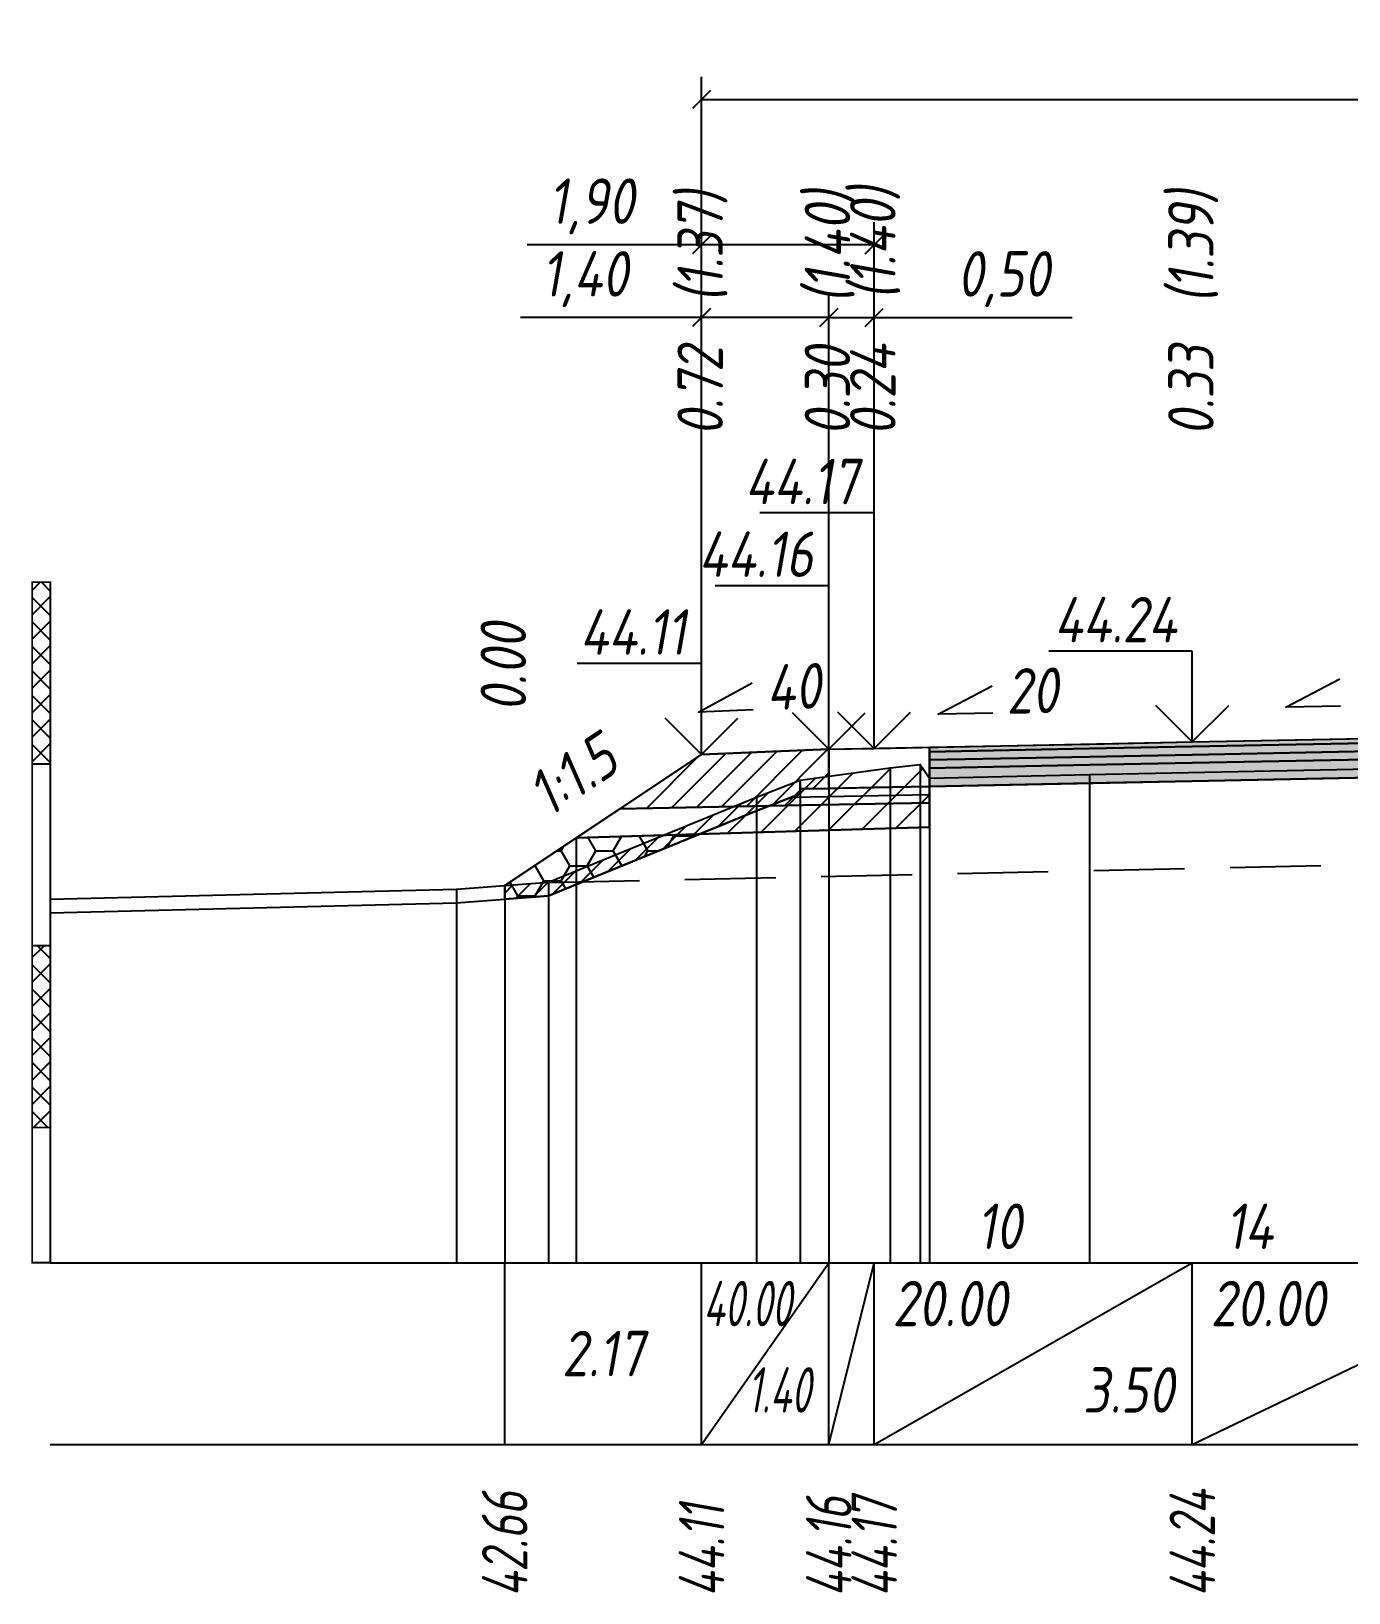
# Model space of a CAD drawing. Extents: x -717 to 1451, y -133302 to 233.
# Drawn here: x 78.9 to 151.4, y -87780.2 to -87694.2 of the extents above; entities that cross this region are included whole.
import ezdxf
from ezdxf.enums import TextEntityAlignment as Align

# ---------------------------------------------------------------- set-up
doc = ezdxf.new("R2010")
doc.units = 0
doc.linetypes.add('штриховая', pattern=[0.75, 0.5, -0.25])
for name, color, linetype in [('Интерполированный поперечник', 2, 'Continuous'), ('Код_514', 1, 'Continuous'), ('Контур_0', 7, 'Continuous'), ('Контур_2521', 7, 'Continuous'), ('Контур_2564', 7, 'Continuous'), ('Контур_2660', 7, 'Continuous'), ('Контур_2665', 7, 'Continuous'), ('Контур_400', 7, 'Continuous'), ('Контур_508', 7, 'Continuous'), ('Контур_512', 7, 'Continuous'), ('Контур_513', 7, 'Continuous'), ('Контур_818', 7, 'Continuous'), ('Красный поперечник', 1, 'Continuous'), ('Линейка абсолютных высот', 7, 'Continuous'), ('Объём_2501', 7, 'Continuous'), ('Объём_2564', 7, 'Continuous'), ('Объём_2650', 7, 'Continuous'), ('Объём_2660', 7, 'Continuous'), ('Объём_2661', 7, 'Continuous'), ('Объём_2665', 7, 'Continuous'), ('Объём_2666', 7, 'Continuous'), ('Объём_2667', 7, 'Continuous'), ('Объём_2668', 7, 'Continuous'), ('Объём_2669', 7, 'Continuous'), ('Объём_2675', 7, 'Continuous'), ('Объём_2753', 7, 'Continuous'), ('Откосы', 7, 'Continuous'), ('Отметки покрытия', 7, 'Continuous'), ('Рабочие отметки', 7, 'Continuous'), ('Рабочие отметки доп.', 7, 'Continuous'), ('Слои выравнивания', 7, 'Continuous'), ('Таблица', 7, 'Continuous'), ('Уклоны проезжей части', 7, 'Continuous'), ('Черный поперечник', 3, 'Continuous')]:
    doc.layers.add(name, color=color, linetype=linetype)
for name, color, linetype, true_color in [('Контур_2540', 2, 'Continuous', 0xffff00), ('Контур_2560', 2, 'Continuous', 0xffff00), ('Контур_2561', 7, 'Continuous', 0xff8040), ('Контур_2562', 3, 'Continuous', 0x00ff00), ('Контур_2563', 7, 'Continuous', 0xff8000), ('Контур_2570', 7, 'Continuous', 0x80ff00), ('Контур_2725', 7, 'Continuous', 0x323232), ('Контур_2736', 4, 'Continuous', 0x00ffff), ('Контур_2737', 4, 'Continuous', 0x00ffff), ('Контур_2738', 4, 'Continuous', 0x00ffff), ('Контур_2739', 4, 'Continuous', 0x00ffff), ('Контур_2741', 4, 'Continuous', 0x00ffff), ('Контур_2742', 4, 'Continuous', 0x00ffff), ('Контур_2743', 4, 'Continuous', 0x00ffff), ('Контур_2744', 7, 'Continuous', 0xa4ffff), ('Контур_2745', 7, 'Continuous', 0xa4ffff), ('Контур_2747', 4, 'Continuous', 0x00ffff), ('Контур_2748', 4, 'Continuous', 0x00ffff), ('Контур_2749', 4, 'Continuous', 0x00ffff), ('Контур_2750', 4, 'Continuous', 0x00ffff), ('Контур_2751', 4, 'Continuous', 0x00ffff), ('Контур_2752', 4, 'Continuous', 0x00ffff), ('Контур_2760', 7, 'Continuous', 0x323232), ('Контур_2761', 7, 'Continuous', 0x323232), ('Контур_2762', 7, 'Continuous', 0x323232), ('Контур_2763', 7, 'Continuous', 0x323232), ('Контур_402', 7, 'Continuous', 0xff6464), ('Контур_703', 4, 'Continuous', 0x00ffff), ('Контур_705', 4, 'Continuous', 0x00ffff), ('Контур_707', 4, 'Continuous', 0x00ffff), ('Контур_720', 131, 'Continuous', 0xaaffff), ('Объём_2500', 7, 'Continuous', 0xc0c0c0), ('Объём_2520', 7, 'Continuous', 0x80ffff), ('Объём_2540', 2, 'Continuous', 0xffff00), ('Объём_2560', 2, 'Continuous', 0xffff00), ('Объём_2561', 7, 'Continuous', 0xff8040), ('Объём_2562', 3, 'Continuous', 0x00ff00), ('Объём_2563', 7, 'Continuous', 0xff8000), ('Объём_2570', 7, 'Continuous', 0x80ff00), ('Объём_2600', 7, 'Continuous', 0x808000), ('Объём_2746', 2, 'Continuous', 0xffff00)]:
    doc.layers.add(name, color=color, linetype=linetype, true_color=true_color)
doc.styles.get("Standard").update_dxf_attribs({"font": 'txt', "height": 2.5})
doc.styles.add('М', font='romand.shx', dxfattribs={"width": 0.8, "oblique": 10, "height": 2.5})
doc.dimstyles.new('ISO-25', dxfattribs={"dimtxt": 2.5, "dimasz": 2.5, "dimexe": 1.25, "dimexo": 0.625, "dimtad": 1, "dimtxsty": 'Standard', "dimcen": 2.5, "dimadec": 0, "dimazin": 0, "dimtfac": 1, "dimtmove": 0, "dimatfit": 3, "dimfxl": 1, "dimarcsym": 0})
pattern_1 = [(45.0000013, (0, 0), (-0.67351924, 0.673519211), []), (135.0000003, (0, 0), (-0.673519222, -0.67351923), [])]

# ---------------------------------------------------------------- blocks, each defined once
blk = doc.blocks.new('_Oblique')
at = {"color": 0, "linetype": 'ByBlock', "lineweight": -2}
blk.add_line((-0.5, -0.5), (0.5, 0.5), dxfattribs=at)
blk = doc.blocks.new('*D1708')
at = {"color": 0, "lineweight": -2, "transparency": 16777216}
for p, q in [((115.831, -87733.471), (115.831, -87708.751)), ((122.831, -87733.191), (122.831, -87708.751)), ((115.831, -87710.001), (105.875, -87710.001)), ((122.831, -87710.001), (115.831, -87710.001))]:
    blk.add_line(p, q, dxfattribs=at)
at = {"layer": 'Defpoints', "color": 0, "transparency": 16777216}
for p in [(122.831, -87710.001), (115.831, -87734.096), (122.831, -87733.816)]:
    blk.add_point(p, dxfattribs=at)
at = {"color": 0, "lineweight": -2, "transparency": 16777216, "rotation": 180}
blk.add_blockref('_Oblique', (115.831, -87710.001), dxfattribs=at)
at = {"color": 0, "lineweight": -2, "transparency": 16777216}
blk.add_blockref('_Oblique', (122.831, -87710.001), dxfattribs=at)
at = {"color": 0, "transparency": 16777216, "insert": (109.415, -87707.888), "char_height": 2.5, "width": 8.75, "attachment_point": 5, "style": 'М'}
blk.add_mtext('1,40', dxfattribs=at)
blk = doc.blocks.new('*D1710')
at = {"color": 0, "lineweight": -2, "transparency": 16777216}
for p, q in [((122.831, -87733.191), (122.831, -87708.751)), ((125.331, -87733.141), (125.331, -87708.751)), ((122.831, -87710.001), (125.331, -87710.001)), ((125.331, -87710.001), (136.214, -87710.001))]:
    blk.add_line(p, q, dxfattribs=at)
at = {"layer": 'Defpoints', "color": 0, "transparency": 16777216}
for p in [(125.331, -87710.001), (122.831, -87733.816), (125.331, -87733.766)]:
    blk.add_point(p, dxfattribs=at)
at = {"color": 0, "lineweight": -2, "transparency": 16777216, "rotation": 180}
blk.add_blockref('_Oblique', (122.831, -87710.001), dxfattribs=at)
at = {"color": 0, "lineweight": -2, "transparency": 16777216}
blk.add_blockref('_Oblique', (125.331, -87710.001), dxfattribs=at)
at = {"color": 0, "transparency": 16777216, "insert": (132.452, -87707.888), "char_height": 2.5, "width": 9.16667, "attachment_point": 5, "style": 'М'}
blk.add_mtext('0,50', dxfattribs=at)
blk = doc.blocks.new('*D1713')
at = {"color": 0, "lineweight": -2, "transparency": 16777216}
for p, q in [((115.831, -87733.471), (115.831, -87704.751)), ((125.331, -87733.141), (125.331, -87704.751)), ((115.831, -87706.001), (106.232, -87706.001)), ((125.331, -87706.001), (115.831, -87706.001))]:
    blk.add_line(p, q, dxfattribs=at)
at = {"layer": 'Defpoints', "color": 0, "transparency": 16777216}
for p in [(125.331, -87706.001), (115.831, -87734.096), (125.331, -87733.766)]:
    blk.add_point(p, dxfattribs=at)
at = {"color": 0, "lineweight": -2, "transparency": 16777216, "rotation": 180}
blk.add_blockref('_Oblique', (115.831, -87706.001), dxfattribs=at)
at = {"color": 0, "lineweight": -2, "transparency": 16777216}
blk.add_blockref('_Oblique', (125.331, -87706.001), dxfattribs=at)
at = {"color": 0, "transparency": 16777216, "insert": (109.772, -87703.888), "char_height": 2.5, "width": 8.75, "attachment_point": 5, "style": 'М'}
blk.add_mtext('1,90', dxfattribs=at)
blk = doc.blocks.new('*D1714')
at = {"color": 0, "lineweight": -2, "transparency": 16777216}
for p, q in [((115.831, -87733.471), (115.831, -87696.751)), ((211.331, -87733.471), (211.331, -87696.751)), ((115.831, -87698.001), (211.331, -87698.001))]:
    blk.add_line(p, q, dxfattribs=at)
at = {"layer": 'Defpoints', "color": 0, "transparency": 16777216}
for p in [(211.331, -87698.001), (115.831, -87734.096), (211.331, -87734.096)]:
    blk.add_point(p, dxfattribs=at)
at = {"color": 0, "lineweight": -2, "transparency": 16777216, "rotation": 180}
blk.add_blockref('_Oblique', (115.831, -87698.001), dxfattribs=at)
at = {"color": 0, "lineweight": -2, "transparency": 16777216}
blk.add_blockref('_Oblique', (211.331, -87698.001), dxfattribs=at)
at = {"color": 0, "transparency": 16777216, "insert": (163.581, -87695.888), "char_height": 2.5, "width": 10.41667, "attachment_point": 5, "style": 'М'}
blk.add_mtext('19,10', dxfattribs=at)

msp = doc.modelspace()

# ---------------------------------------------------------------- hatches: boundary and pattern name
at = {"layer": 'Линейка абсолютных высот'}
h = msp.add_hatch(dxfattribs=at)
h.set_pattern_fill('ANSI37', scale=0.3, style=0)
h.set_pattern_definition(pattern_1)
h.paths.add_polyline_path([(80, -87734.562), (80, -87724.562), (79, -87724.562), (79, -87734.562)])
h = msp.add_hatch(dxfattribs=at)
h.set_pattern_fill('ANSI37', scale=0.3, style=0)
h.set_pattern_definition(pattern_1)
h.paths.add_polyline_path([(80, -87754.562), (80, -87744.562), (79, -87744.562), (79, -87754.562)])
at = {"layer": 'Объём_2563'}
h = msp.add_hatch(dxfattribs=at)
h.set_pattern_fill('ANSI31', color=256, scale=0.3)
h.paths.add_polyline_path([(115.831, -87734.033), (122.831, -87733.753), (122.831, -87735.903), (121.331, -87735.933), (120.413, -87736.852), (111.331, -87737.033)])
at = {"layer": 'Объём_2570'}
h = msp.add_hatch(dxfattribs=at)
h.set_pattern_fill('ANSI31', color=256, scale=0.2)
h.paths.add_polyline_path([(121.256, -87736.2), (118.853, -87737.141), (107.412, -87741.819), (105, -87742.004), (105, -87741.254), (107.412, -87741.069), (118.853, -87736.391), (121.256, -87735.45)])
at = {"layer": 'Объём_2600'}
h = msp.add_hatch(dxfattribs=at)
h.set_pattern_fill('ANSI31', color=6, scale=0.4)
h.paths.add_polyline_path([(128.363, -87735.338), (128.363, -87738.045), (115.714, -87738.424), (118.853, -87737.141), (121.256, -87736.2), (121.256, -87735.45), (126.214, -87734.778), (127.863, -87734.588)])
h = msp.add_hatch(dxfattribs=at)
h.set_pattern_fill('HONEY', color=5, scale=0.3)
h.paths.add_polyline_path([(105, -87741.254), (108.94, -87738.628), (115.714, -87738.424), (107.412, -87741.819), (105, -87742.004)])
at = {"layer": 'Слои выравнивания'}
for color, points in [(2, [(128.363, -87733.643), (137.176, -87733.467), (142.831, -87733.353), (157.134, -87733.067), (163.581, -87732.938), (163.581, -87733.188), (157.134, -87733.317), (142.831, -87733.603), (137.176, -87733.717), (128.363, -87733.893)]), (3, [(128.363, -87733.893), (137.176, -87733.717), (142.831, -87733.603), (157.134, -87733.317), (163.581, -87733.188), (163.581, -87733.638), (157.134, -87733.767), (142.831, -87734.053), (137.176, -87734.167), (128.363, -87734.343)]), (4, [(128.363, -87734.343), (137.176, -87734.167), (142.831, -87734.053), (157.134, -87733.767), (163.581, -87733.638), (163.581, -87734.088), (157.134, -87734.217), (142.831, -87734.503), (137.176, -87734.617), (128.363, -87734.793)]), (5, [(128.363, -87734.793), (137.176, -87734.617), (142.831, -87734.503), (157.134, -87734.217), (163.581, -87734.088), (163.581, -87735.088), (157.134, -87735.217), (142.831, -87735.503), (137.176, -87735.617), (128.363, -87735.793)])]:
    msp.add_hatch(color=color, dxfattribs=at).paths.add_polyline_path(points)

# ---------------------------------------------------------------- linework, layer by layer
at = {"layer": 'Интерполированный поперечник', "linetype": 'штриховая', "ltscale": 10, "flags": 128}
msp.add_lwpolyline([(107.415, -87741.079), (209.208, -87738.835)], dxfattribs=at)
at = {"layer": 'Код_514'}
for p, q in [((105, -87772), (105, -87762)), ((115.831, -87772), (115.831, -87762)), ((115.831, -87772), (122.831, -87762)), ((122.831, -87772), (122.831, -87762)), ((122.831, -87772), (125.331, -87762)), ((125.331, -87772), (125.331, -87762)), ((125.331, -87772), (142.831, -87762)), ((142.831, -87772), (142.831, -87762)), ((142.831, -87772), (163.581, -87762))]:
    msp.add_line(p, q, dxfattribs=at)
at = {"layer": 'Контур_0', "flags": 128}
for points in [[(115.831, -87734.033), (105, -87741.254), (105, -87741.254), (105, -87741.254), (105, -87741.254), (105, -87741.254), (105, -87741.254), (105, -87741.254), (105, -87741.254), (105, -87741.254), (105, -87741.254), (105, -87741.254), (105, -87741.254), (105, -87741.254), (105, -87741.254), (105, -87741.254)], [(115.831, -87734.033), (105, -87741.254), (105, -87741.254), (105, -87741.254), (105, -87741.254), (105, -87741.254), (105, -87741.254), (105, -87741.254), (105, -87741.254), (105, -87741.254), (105, -87741.254), (105, -87741.254), (105, -87741.254), (105, -87741.254), (105, -87741.254), (105, -87741.254), (105, -87741.254), (105, -87741.254), (105, -87741.254), (105, -87741.254), (105, -87741.254), (105, -87741.254), (105, -87741.254), (105, -87741.254), (105, -87741.254), (105, -87741.254), (105, -87741.254), (105, -87741.254), (105, -87741.254), (105, -87741.254)], [(125.331, -87735.853), (122.831, -87735.903), (122.831, -87733.753), (128.363, -87733.643), (128.363, -87735.793), (125.331, -87735.853), (125.331, -87735.853)], [(111.331, -87737.033), (120.413, -87736.852), (121.331, -87735.933), (122.831, -87735.903)], [(121.331, -87735.933), (128.363, -87735.793), (128.363, -87736.693), (120.413, -87736.852), (121.331, -87735.933), (121.331, -87735.933)]]:
    msp.add_lwpolyline(points, dxfattribs=at)
at = {"layer": 'Контур_2521', "color": 250, "flags": 128}
msp.add_lwpolyline([(120.872, -87736.393), (128.363, -87736.243)], dxfattribs=at)
at = {"layer": 'Контур_2540', "flags": 128}
msp.add_lwpolyline([(120.413, -87736.852), (128.363, -87736.693), (128.363, -87738.045), (108.94, -87738.628), (111.331, -87737.033), (120.413, -87736.852), (120.413, -87736.852)], dxfattribs=at)
at = {"layer": 'Контур_2560', "flags": 128}
msp.add_lwpolyline([(115.831, -87734.033), (115.831, -87734.033), (115.831, -87734.033), (122.831, -87733.753)], dxfattribs=at)
at = {"layer": 'Контур_2561', "flags": 128}
msp.add_lwpolyline([(122.831, -87733.753), (122.831, -87733.753), (115.831, -87734.033), (115.831, -87734.033), (122.831, -87733.753)], dxfattribs=at)
at = {"layer": 'Контур_2562', "flags": 128}
msp.add_lwpolyline([(115.831, -87734.033), (115.831, -87734.033), (115.831, -87734.033), (115.831, -87734.033), (115.831, -87734.033)], dxfattribs=at)
at = {"layer": 'Контур_2563', "flags": 128}
msp.add_lwpolyline([(115.831, -87734.033), (122.831, -87733.753), (122.831, -87735.903), (121.331, -87735.933), (120.413, -87736.852), (111.331, -87737.033), (115.831, -87734.033), (115.831, -87734.033)], dxfattribs=at)
at = {"layer": 'Контур_2564', "flags": 128}
msp.add_lwpolyline([(115.831, -87734.033), (122.831, -87733.753)], dxfattribs=at)
at = {"layer": 'Контур_2570', "flags": 128}
msp.add_lwpolyline([(80, -87742.75), (102.345, -87742.208), (107.412, -87741.819), (107.412, -87741.819), (118.853, -87737.141), (121.256, -87736.2), (121.256, -87735.45), (126.214, -87734.778), (127.863, -87734.588), (128.363, -87735.338), (137.176, -87735.142), (157.134, -87734.729)], dxfattribs=at)
at = {"layer": 'Контур_2660', "flags": 128}
msp.add_lwpolyline([(108.94, -87738.628), (128.363, -87738.045)], dxfattribs=at)
at = {"layer": 'Контур_2665', "flags": 128}
msp.add_lwpolyline([(115.831, -87734.033), (115.831, -87734.033)], dxfattribs=at)
at = {"layer": 'Контур_2725', "flags": 128}
msp.add_lwpolyline([(128.363, -87735.793), (137.176, -87735.617), (142.831, -87735.503), (157.134, -87735.217), (163.581, -87735.088), (177.73, -87735.371), (184.331, -87735.503), (186.704, -87735.551)], dxfattribs=at)
at = {"layer": 'Контур_2736', "flags": 128}
msp.add_lwpolyline([(115.831, -87734.033), (105, -87741.254)], dxfattribs=at)
at = {"layer": 'Контур_2737', "flags": 128}
msp.add_lwpolyline([(105, -87741.254), (105, -87741.254)], dxfattribs=at)
at = {"layer": 'Контур_2738', "flags": 128}
msp.add_lwpolyline([(105, -87741.254), (105, -87741.254)], dxfattribs=at)
at = {"layer": 'Контур_2739', "flags": 128}
msp.add_lwpolyline([(105, -87741.254), (105, -87741.254)], dxfattribs=at)
at = {"layer": 'Контур_2741', "flags": 128}
msp.add_lwpolyline([(105, -87741.254), (105, -87741.254)], dxfattribs=at)
at = {"layer": 'Контур_2742', "flags": 128}
msp.add_lwpolyline([(105, -87741.254), (105, -87741.254)], dxfattribs=at)
at = {"layer": 'Контур_2743', "flags": 128}
msp.add_lwpolyline([(105, -87741.254), (105, -87741.254)], dxfattribs=at)
at = {"layer": 'Контур_2744', "flags": 128}
msp.add_lwpolyline([(105, -87741.254), (105, -87741.254)], dxfattribs=at)
msp.add_lwpolyline([(105, -87741.254), (105, -87741.254)], dxfattribs=at)
msp.add_lwpolyline([(105, -87741.254), (105, -87741.254)], dxfattribs=at)
msp.add_lwpolyline([(105, -87741.254), (105, -87741.254)], dxfattribs=at)
msp.add_lwpolyline([(105, -87741.254), (105, -87741.254)], dxfattribs=at)
msp.add_lwpolyline([(105, -87741.254), (105, -87741.254)], dxfattribs=at)
at = {"layer": 'Контур_2745', "flags": 128}
msp.add_lwpolyline([(105, -87741.254), (105, -87741.254)], dxfattribs=at)
msp.add_lwpolyline([(105, -87741.254), (105, -87741.254)], dxfattribs=at)
msp.add_lwpolyline([(105, -87741.254), (105, -87741.254)], dxfattribs=at)
msp.add_lwpolyline([(105, -87741.254), (105, -87741.254)], dxfattribs=at)
msp.add_lwpolyline([(105, -87741.254), (105, -87741.254)], dxfattribs=at)
msp.add_lwpolyline([(105, -87741.254), (105, -87741.254)], dxfattribs=at)
at = {"layer": 'Контур_2747', "flags": 128}
msp.add_lwpolyline([(105, -87741.254), (105, -87741.254)], dxfattribs=at)
at = {"layer": 'Контур_2748', "flags": 128}
msp.add_lwpolyline([(105, -87741.254), (105, -87741.254)], dxfattribs=at)
at = {"layer": 'Контур_2749', "flags": 128}
msp.add_lwpolyline([(105, -87741.254), (105, -87741.254)], dxfattribs=at)
at = {"layer": 'Контур_2750', "flags": 128}
msp.add_lwpolyline([(105, -87741.254), (105, -87741.254)], dxfattribs=at)
at = {"layer": 'Контур_2751', "flags": 128}
msp.add_lwpolyline([(105, -87741.254), (105, -87741.254)], dxfattribs=at)
at = {"layer": 'Контур_2752', "flags": 128}
msp.add_lwpolyline([(105, -87741.254), (105, -87741.254)], dxfattribs=at)
at = {"layer": 'Контур_2760', "flags": 128}
msp.add_lwpolyline([(128.363, -87733.643), (137.176, -87733.467), (142.831, -87733.353), (157.134, -87733.067), (163.581, -87732.938), (177.73, -87733.221), (184.331, -87733.353), (186.704, -87733.401)], dxfattribs=at)
at = {"layer": 'Контур_2761', "flags": 128}
msp.add_lwpolyline([(128.363, -87733.893), (137.176, -87733.717), (142.831, -87733.603), (157.134, -87733.317), (163.581, -87733.188), (177.73, -87733.471), (184.331, -87733.603), (186.704, -87733.651)], dxfattribs=at)
at = {"layer": 'Контур_2762', "flags": 128}
msp.add_lwpolyline([(128.363, -87734.343), (137.176, -87734.167), (142.831, -87734.053), (157.134, -87733.767), (163.581, -87733.638), (177.73, -87733.921), (184.331, -87734.053), (186.704, -87734.101)], dxfattribs=at)
at = {"layer": 'Контур_2763', "flags": 128}
msp.add_lwpolyline([(128.363, -87734.793), (137.176, -87734.617), (142.831, -87734.503), (157.134, -87734.217), (163.581, -87734.088), (177.73, -87734.371), (184.331, -87734.503), (186.704, -87734.551)], dxfattribs=at)
at = {"layer": 'Контур_400', "flags": 128}
msp.add_lwpolyline([(122.831, -87733.753), (125.331, -87733.703), (125.331, -87733.703), (125.331, -87733.703), (125.331, -87733.703), (125.331, -87733.703), (125.331, -87733.703), (142.831, -87733.353), (163.581, -87732.938)], dxfattribs=at)
at = {"layer": 'Контур_402', "flags": 128}
msp.add_lwpolyline([(108.94, -87738.628), (128.363, -87738.045), (128.363, -87735.793), (163.581, -87735.088), (186.704, -87735.551), (186.704, -87737.682), (216.335, -87738.571)], dxfattribs=at)
at = {"layer": 'Контур_508', "flags": 128}
msp.add_lwpolyline([(105, -87741.254), (108.94, -87738.628), (128.363, -87738.045), (128.363, -87735.793), (163.581, -87735.088), (186.704, -87735.551), (186.704, -87737.682), (216.335, -87738.571), (218.378, -87739.933), (218.68, -87739.933), (220.68, -87739.933), (220.983, -87739.933), (224.43, -87737.635), (224.43, -87736.433), (225.722, -87735.572)], dxfattribs=at)
at = {"layer": 'Контур_512', "flags": 128}
msp.add_lwpolyline([(105, -87741.254), (108.94, -87738.628), (128.363, -87738.045)], dxfattribs=at)
at = {"layer": 'Контур_513', "flags": 128}
msp.add_lwpolyline([(105, -87741.254), (108.94, -87738.628), (128.363, -87738.045), (128.363, -87735.793), (163.581, -87735.088), (186.704, -87735.551), (186.704, -87737.682), (216.335, -87738.571), (218.378, -87739.933), (218.68, -87739.933), (220.68, -87739.933), (220.983, -87739.933), (224.43, -87737.635), (224.43, -87736.433), (225.722, -87735.572)], dxfattribs=at)
at = {"layer": 'Контур_703', "flags": 128}
for points in [[(115.831, -87734.033), (105, -87741.254)], [(105, -87741.254), (105, -87741.254)]]:
    msp.add_lwpolyline(points, dxfattribs=at)
at = {"layer": 'Контур_705', "flags": 128}
msp.add_lwpolyline([(105, -87741.254), (105, -87741.254)], dxfattribs=at)
at = {"layer": 'Контур_707', "flags": 128}
msp.add_lwpolyline([(105, -87741.254), (105, -87741.254)], dxfattribs=at)
at = {"layer": 'Контур_720', "flags": 128}
msp.add_lwpolyline([(105, -87741.254), (105, -87741.254)], dxfattribs=at)
at = {"layer": 'Контур_818', "flags": 128}
msp.add_lwpolyline([(105, -87742.004), (107.412, -87741.819), (107.412, -87741.819), (118.853, -87737.141), (121.256, -87736.2), (121.256, -87735.45), (126.214, -87734.778), (127.863, -87734.588), (128.363, -87735.338), (137.176, -87735.142), (157.134, -87734.729)], dxfattribs=at)
at = {"layer": 'Красный поперечник'}
for p, q in [((125.331, -87733.703), (142.831, -87733.353)), ((142.831, -87733.353), (163.581, -87732.938)), ((105, -87741.254), (115.831, -87734.033)), ((115.831, -87734.033), (122.831, -87733.753)), ((122.831, -87733.753), (125.331, -87733.703)), ((128.363, -87738.045), (128.363, -87762)), ((108.94, -87738.628), (108.94, -87762)), ((105, -87741.254), (105, -87762))]:
    msp.add_line(p, q, dxfattribs=at)
at = {"layer": 'Линейка абсолютных высот', "color": 7, "const_width": 0.1, "flags": 128}
for points in [[(80, -87734.562), (80, -87724.562), (79, -87724.562), (79, -87734.562), (80, -87734.562)], [(80, -87744.562), (80, -87734.562), (79, -87734.562), (79, -87744.562), (80, -87744.562)], [(80, -87754.562), (80, -87744.562), (79, -87744.562), (79, -87754.562), (80, -87754.562)], [(80, -87762), (80, -87754.562), (79, -87754.562), (79, -87762), (80, -87762)]]:
    msp.add_lwpolyline(points, dxfattribs=at)
at = {"layer": 'Объём_2500', "flags": 128}
msp.add_lwpolyline([(125.331, -87735.853), (122.831, -87735.903), (122.831, -87733.753), (128.363, -87733.643), (128.363, -87735.793), (125.331, -87735.853), (125.331, -87735.853)], dxfattribs=at)
at = {"layer": 'Объём_2501', "flags": 128}
msp.add_lwpolyline([(122.831, -87733.753), (125.331, -87733.703), (125.331, -87733.703), (125.331, -87733.703), (125.331, -87733.703), (125.331, -87733.703), (125.331, -87733.703), (142.831, -87733.353), (163.581, -87732.938)], dxfattribs=at)
at = {"layer": 'Объём_2520', "color": 250, "flags": 128}
msp.add_lwpolyline([(121.331, -87735.933), (128.363, -87735.793), (128.363, -87736.693), (120.413, -87736.852), (121.331, -87735.933), (121.331, -87735.933)], dxfattribs=at)
at = {"layer": 'Объём_2540', "flags": 128}
msp.add_lwpolyline([(120.413, -87736.852), (128.363, -87736.693), (128.363, -87738.045), (108.94, -87738.628), (111.331, -87737.033), (120.413, -87736.852), (120.413, -87736.852)], dxfattribs=at)
at = {"layer": 'Объём_2560', "flags": 128}
msp.add_lwpolyline([(115.831, -87734.033), (115.831, -87734.033), (115.831, -87734.033), (122.831, -87733.753)], dxfattribs=at)
at = {"layer": 'Объём_2561', "flags": 128}
msp.add_lwpolyline([(122.831, -87733.753), (122.831, -87733.753), (115.831, -87734.033), (115.831, -87734.033), (122.831, -87733.753)], dxfattribs=at)
at = {"layer": 'Объём_2562', "flags": 128}
msp.add_lwpolyline([(115.831, -87734.033), (115.831, -87734.033), (115.831, -87734.033), (115.831, -87734.033), (115.831, -87734.033)], dxfattribs=at)
at = {"layer": 'Объём_2563', "color": 250, "flags": 128}
msp.add_lwpolyline([(115.831, -87734.033), (122.831, -87733.753), (122.831, -87735.903), (121.331, -87735.933), (120.413, -87736.852), (111.331, -87737.033), (115.831, -87734.033), (115.831, -87734.033)], dxfattribs=at)
at = {"layer": 'Объём_2564', "flags": 128}
msp.add_lwpolyline([(115.831, -87734.033), (122.831, -87733.753)], dxfattribs=at)
at = {"layer": 'Объём_2570', "flags": 128}
msp.add_lwpolyline([(121.256, -87736.2), (118.853, -87737.141), (107.412, -87741.819), (105, -87742.004), (105, -87741.254), (107.412, -87741.069), (118.853, -87736.391), (121.256, -87735.45), (121.256, -87736.2), (121.256, -87736.2)], dxfattribs=at)
at = {"layer": 'Объём_2600', "color": 5, "flags": 128}
msp.add_lwpolyline([(105, -87741.254), (108.94, -87738.628), (115.714, -87738.424), (107.412, -87741.819), (105, -87742.004), (105, -87741.254), (105, -87741.254)], dxfattribs=at)
at = {"layer": 'Объём_2650', "color": 6, "flags": 128}
msp.add_lwpolyline([(128.363, -87735.338), (128.363, -87738.045), (115.714, -87738.424), (118.853, -87737.141), (121.256, -87736.2), (121.256, -87735.45), (126.214, -87734.778), (127.863, -87734.588), (128.363, -87735.338), (128.363, -87735.338)], dxfattribs=at)
at = {"layer": 'Объём_2660', "flags": 128}
msp.add_lwpolyline([(108.94, -87738.628), (128.363, -87738.045)], dxfattribs=at)
at = {"layer": 'Объём_2661', "flags": 128}
msp.add_lwpolyline([(115.831, -87734.033), (105, -87741.254)], dxfattribs=at)
at = {"layer": 'Объём_2665', "flags": 128}
msp.add_lwpolyline([(115.831, -87734.033), (115.831, -87734.033)], dxfattribs=at)
at = {"layer": 'Объём_2666', "flags": 128}
msp.add_lwpolyline([(115.831, -87734.033), (105, -87741.254)], dxfattribs=at)
at = {"layer": 'Объём_2667', "flags": 128}
msp.add_lwpolyline([(105, -87741.254), (105, -87741.254)], dxfattribs=at)
msp.add_lwpolyline([(105, -87741.254), (105, -87741.254)], dxfattribs=at)
at = {"layer": 'Объём_2668', "flags": 128}
msp.add_lwpolyline([(105, -87741.254), (105, -87741.254)], dxfattribs=at)
msp.add_lwpolyline([(105, -87741.254), (105, -87741.254)], dxfattribs=at)
at = {"layer": 'Объём_2669', "flags": 128}
msp.add_lwpolyline([(105, -87741.254), (105, -87741.254)], dxfattribs=at)
msp.add_lwpolyline([(105, -87741.254), (105, -87741.254)], dxfattribs=at)
at = {"layer": 'Объём_2675', "flags": 128}
msp.add_lwpolyline([(105, -87741.254), (105, -87741.254)], dxfattribs=at)
msp.add_lwpolyline([(105, -87741.254), (105, -87741.254)], dxfattribs=at)
msp.add_lwpolyline([(105, -87741.254), (105, -87741.254)], dxfattribs=at)
msp.add_lwpolyline([(105, -87741.254), (105, -87741.254)], dxfattribs=at)
msp.add_lwpolyline([(105, -87741.254), (105, -87741.254)], dxfattribs=at)
msp.add_lwpolyline([(105, -87741.254), (105, -87741.254)], dxfattribs=at)
msp.add_lwpolyline([(105, -87741.254), (105, -87741.254)], dxfattribs=at)
msp.add_lwpolyline([(105, -87741.254), (105, -87741.254)], dxfattribs=at)
msp.add_lwpolyline([(105, -87741.254), (105, -87741.254)], dxfattribs=at)
msp.add_lwpolyline([(105, -87741.254), (105, -87741.254)], dxfattribs=at)
msp.add_lwpolyline([(105, -87741.254), (105, -87741.254)], dxfattribs=at)
msp.add_lwpolyline([(105, -87741.254), (105, -87741.254)], dxfattribs=at)
at = {"layer": 'Объём_2746', "flags": 128}
msp.add_lwpolyline([(121.256, -87736.2), (121.256, -87735.45), (126.214, -87734.778), (127.863, -87734.588), (128.363, -87735.338), (128.363, -87738.045), (115.714, -87738.424), (118.853, -87737.141), (121.256, -87736.2), (121.256, -87736.2)], dxfattribs=at)
at = {"layer": 'Объём_2753', "flags": 128}
msp.add_lwpolyline([(128.363, -87733.643), (128.363, -87733.643)], dxfattribs=at)
at = {"layer": 'Откосы', "color": 1, "flags": 128}
for points in [[(150.98, -87731.379), (147.981, -87731.439), (150.95, -87729.879)], [(118.669, -87731.59), (115.671, -87731.71), (118.609, -87730.091)], [(131.855, -87731.762), (128.856, -87731.822), (131.825, -87730.262)]]:
    msp.add_lwpolyline(points, dxfattribs=at)
at = {"layer": 'Отметки покрытия', "color": 1}
for p, q in [((125.331, -87720.753), (119.031, -87720.753)), ((125.331, -87733.703), (125.331, -87720.753)), ((122.831, -87724.753), (116.581, -87724.753)), ((122.831, -87733.753), (122.831, -87724.753)), ((115.831, -87729.033), (108.981, -87729.033)), ((115.831, -87734.033), (115.831, -87729.033)), ((142.831, -87728.353), (134.931, -87728.353)), ((142.831, -87733.353), (142.831, -87728.353)), ((142.831, -87733.353), (140.831, -87731.353)), ((142.831, -87733.353), (144.831, -87731.353)), ((115.831, -87734.033), (113.831, -87732.033)), ((115.831, -87734.033), (117.831, -87732.033)), ((122.831, -87733.753), (120.831, -87731.753)), ((122.831, -87733.753), (124.831, -87731.753)), ((125.331, -87733.703), (123.331, -87731.703)), ((125.331, -87733.703), (127.331, -87731.703))]:
    msp.add_line(p, q, dxfattribs=at)
at = {"layer": 'Слои выравнивания'}
for p, q in [((122.831, -87733.753), (122.831, -87762)), ((128.363, -87733.643), (128.363, -87762))]:
    msp.add_line(p, q, dxfattribs=at)
at = {"layer": 'Слои выравнивания', "color": 2, "flags": 128}
msp.add_lwpolyline([(128.363, -87733.643), (137.176, -87733.467), (142.831, -87733.353), (157.134, -87733.067), (163.581, -87732.938), (163.581, -87733.188), (157.134, -87733.317), (142.831, -87733.603), (137.176, -87733.717), (128.363, -87733.893)], close=True, dxfattribs=at)
at = {"layer": 'Слои выравнивания', "color": 3, "flags": 128}
msp.add_lwpolyline([(128.363, -87733.893), (137.176, -87733.717), (142.831, -87733.603), (157.134, -87733.317), (163.581, -87733.188), (163.581, -87733.638), (157.134, -87733.767), (142.831, -87734.053), (137.176, -87734.167), (128.363, -87734.343)], close=True, dxfattribs=at)
at = {"layer": 'Слои выравнивания', "color": 4, "flags": 128}
msp.add_lwpolyline([(128.363, -87734.343), (137.176, -87734.167), (142.831, -87734.053), (157.134, -87733.767), (163.581, -87733.638), (163.581, -87734.088), (157.134, -87734.217), (142.831, -87734.503), (137.176, -87734.617), (128.363, -87734.793)], close=True, dxfattribs=at)
at = {"layer": 'Слои выравнивания', "color": 5, "flags": 128}
msp.add_lwpolyline([(128.363, -87734.793), (137.176, -87734.617), (142.831, -87734.503), (157.134, -87734.217), (163.581, -87734.088), (163.581, -87735.088), (157.134, -87735.217), (142.831, -87735.503), (137.176, -87735.617), (128.363, -87735.793)], close=True, dxfattribs=at)
at = {"layer": 'Таблица'}
for p, q in [((80, -87762), (250.722, -87762)), ((80, -87772), (250.722, -87772))]:
    msp.add_line(p, q, dxfattribs=at)
at = {"layer": 'Черный поперечник', "color": 7}
for p, q in [((126.214, -87734.778), (126.214, -87762)), ((127.863, -87734.588), (127.863, -87762)), ((121.256, -87735.45), (121.256, -87762)), ((128.363, -87735.338), (128.363, -87762)), ((137.176, -87735.142), (137.176, -87762)), ((118.853, -87736.391), (118.853, -87762)), ((107.412, -87741.069), (107.412, -87762)), ((80, -87742), (80, -87762)), ((102.345, -87741.458), (102.345, -87762))]:
    msp.add_line(p, q, dxfattribs=at)
at = {"layer": 'Черный поперечник', "flags": 128}
msp.add_lwpolyline([(80, -87742), (102.345, -87741.458), (107.412, -87741.069), (118.853, -87736.391), (121.256, -87735.45), (126.214, -87734.778), (127.863, -87734.588), (128.363, -87735.338), (137.176, -87735.142), (157.134, -87734.729)], dxfattribs=at)

# ---------------------------------------------------------------- texts
at = {"layer": 'Код_514', "style": 'М', "oblique": 10}
for s, width, p in [('40.00', 0.6, (115.919, -87763)), ('20.00', 0.8, (126.331, -87763)), ('20.00', 0.8, (143.831, -87763))]:
    msp.add_text(s, height=2.5, dxfattribs=dict(at, width=width)).set_placement(p, align=Align.TOP_LEFT)
at = {"layer": 'Код_514', "style": 'М', "oblique": 10, "width": 0.8}
msp.add_text('2.17', height=2.5, dxfattribs=at).set_placement((110.416, -87767), align=Align.MIDDLE_CENTER)
at = {"layer": 'Код_514', "style": 'М', "oblique": 10}
for s, width, p in [('1.40', 0.6, (121.831, -87771)), ('3.50', 0.8, (141.831, -87771))]:
    msp.add_text(s, height=2.5, dxfattribs=dict(at, width=width)).set_placement(p, align=Align.BOTTOM_RIGHT)
at = {"layer": 'Код_514', "style": 'М', "oblique": 10, "width": 0.7}
for s, p in [('42.66', (105, -87780.382)), ('44.17', (125.331, -87780.382)), ('44.24', (142.831, -87780.382)), ('44.11', (115.831, -87780.382)), ('44.16', (122.831, -87780.382))]:
    msp.add_text(s, height=2.5, rotation=90, dxfattribs=at).set_placement(p, align=Align.MIDDLE_LEFT)
at = {"layer": 'Отметки покрытия', "color": 1, "style": 'М', "oblique": 10, "width": 0.8}
for s, p in [('44.17', (124.472, -87721.022)), ('44.16', (121.972, -87725.022)), ('44.24', (141.972, -87728.622)), ('44.11', (114.972, -87729.302))]:
    msp.add_text(s, height=2.5, dxfattribs=at).set_placement(p, align=Align.BOTTOM_RIGHT)
at = {"layer": 'Рабочие отметки', "color": 1, "style": 'М', "oblique": 10, "width": 0.8}
for s, p in [('0.72', (115.753, -87716.503)), ('0.30', (122.753, -87716.503)), ('0.24', (125.253, -87716.503)), ('0.33', (142.753, -87716.503)), ('0.00', (104.922, -87731.685))]:
    msp.add_text(s, height=2.5, rotation=90, dxfattribs=at).set_placement(p, align=Align.MIDDLE_LEFT)
at = {"layer": 'Рабочие отметки доп.', "color": 1, "style": 'М', "oblique": 10, "width": 0.8}
for s, p in [('(1.37)', (115.753, -87709.153)), ('(1.40)', (122.753, -87709.203)), ('(1.40)', (125.253, -87709.003)), ('(1.39)', (142.753, -87709.203))]:
    msp.add_text(s, height=2.5, rotation=90, dxfattribs=at).set_placement(p, align=Align.MIDDLE_LEFT)
at = {"layer": 'Слои выравнивания', "style": 'М', "oblique": 10, "width": 0.8}
for s, p in [('10', (132.209, -87762)), ('14', (145.972, -87762))]:
    msp.add_text(s, height=2.5, dxfattribs=at).set_placement(p, align=Align.BOTTOM_CENTER)
at = {"layer": 'Уклоны проезжей части', "color": 1, "style": 'М', "oblique": 10, "width": 0.8}
for s, rotation, p in [('40', 2.29061, (120.973, -87732.306)), ('20', 1.14576, (134.061, -87732.529)), ('1:1.5', 33.69007, (109.861, -87736.812))]:
    msp.add_text(s, height=2.5, rotation=rotation, dxfattribs=at).set_placement(p, align=Align.BOTTOM_CENTER)

# ---------------------------------------------------------------- dimensions: what is measured, and where the dimension line sits
at = {"color": 5}
dim = msp.add_linear_dim(base=(211.331, -87698.001), p1=(115.831, -87734.096), p2=(211.331, -87734.096), angle=180, dimstyle='ISO-25', override={"dimasz": 1, "dimlfac": 0.2, "dimzin": 0, "dimtxsty": 'М', "dimblk1": 'Oblique', "dimblk2": 'Oblique', "dimsah": 1}, dxfattribs=at)
dim.commit()
dim.dimension.update_dxf_attribs({"geometry": '*D1714', "text_midpoint": (163.581, -87695.888)})
for base, p1, p2, picture, middle in [((125.331, -87706.001), (115.831, -87734.096), (125.331, -87733.766), '*D1713', (109.772, -87706.001)), ((122.831, -87710.001), (115.831, -87734.096), (122.831, -87733.816), '*D1708', (109.415, -87710.001)), ((125.331, -87710.001), (122.831, -87733.816), (125.331, -87733.766), '*D1710', (132.452, -87710.001))]:
    dim = msp.add_linear_dim(base=base, p1=p1, p2=p2, angle=180, dimstyle='ISO-25', override={"dimasz": 1, "dimlfac": 0.2, "dimzin": 0, "dimtxsty": 'М', "dimblk1": 'Oblique', "dimblk2": 'Oblique', "dimsah": 1}, dxfattribs=at)
    dim.commit()
    dim.dimension.update_dxf_attribs({"geometry": picture, "text_midpoint": middle, "dimtype": 160})

doc.saveas('drawing.dxf')
